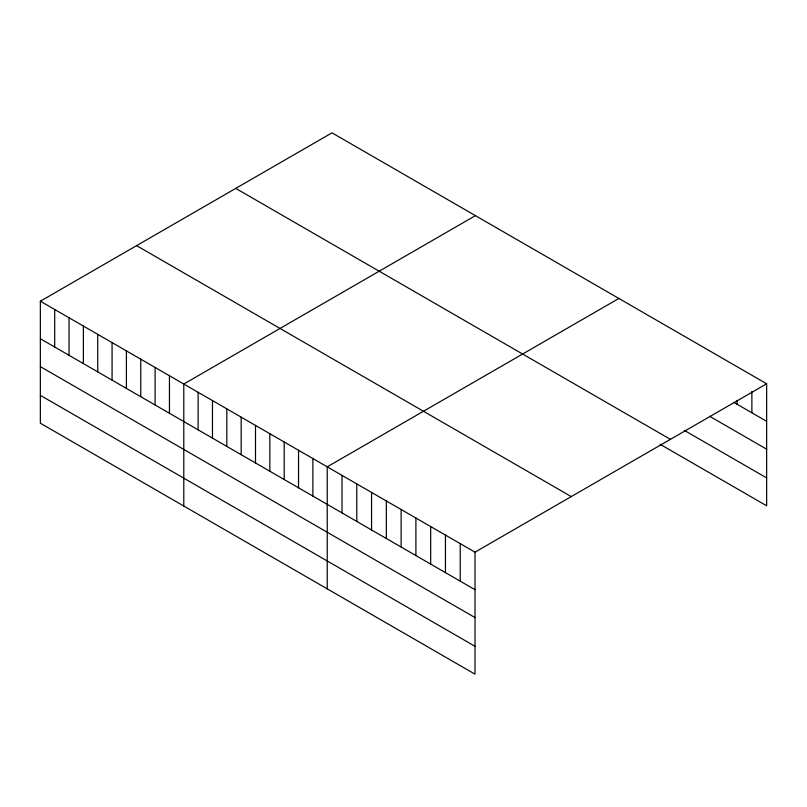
<?xml version="1.0" encoding="UTF-8"?>
<svg xmlns="http://www.w3.org/2000/svg" width="807" height="807" viewBox="0 0 807 807"><rect width="100%" height="100%" fill="white"/><g stroke="black" fill="none" stroke-linecap="round" stroke-linejoin="round"><path stroke-width="1.21" d="M40.35 301.203L475.01 552.159L475.01 674.168L40.35 423.221L40.35 301.203L331.99 132.832L766.65 383.779L766.65 505.797L660.035 444.243M475.424 215.64L183.784 384.021L183.784 506.029M618.868 298.459L327.228 466.829L327.228 588.848M475.01 552.159L766.65 383.779M733.926 402.421L766.65 421.315M709.646 416.281L766.65 449.196M684.316 430.383L766.65 477.915M235.745 188.394L670.405 439.341M136.595 245.641L571.255 496.587M40.35 338.738L475.01 589.695M40.35 366.62L475.01 617.567M40.35 395.339L475.01 646.296M751.872 391.516L751.872 412.781M737.094 400.504L737.094 404.257M460.232 543.625L460.232 581.161M445.454 535.091L445.454 572.627M430.676 526.557L430.676 564.093M415.898 518.023L415.898 555.559M401.119 509.489L401.119 547.035M386.341 500.965L386.341 538.501M371.563 492.431L371.563 529.967M356.785 483.897L356.785 521.433M342.007 475.363L342.007 512.899M312.884 458.547L312.884 496.083M298.54 450.266L298.54 487.811M284.195 441.984L284.195 479.529M269.851 433.702L269.851 471.248M255.506 425.43L255.506 462.966M241.162 417.148L241.162 454.684M226.817 408.867L226.817 446.402M212.473 400.585L212.473 438.12M198.129 392.303L198.129 429.838M169.45 375.739L169.45 413.275M155.105 367.457L155.105 404.993M140.761 359.176L140.761 396.711M126.417 350.894L126.417 388.429M112.072 342.612L112.072 380.147M97.728 334.33L97.728 371.866M83.383 326.048L83.383 363.584M69.039 317.766L69.039 355.302M54.694 309.485L54.694 347.02"/></g></svg>
